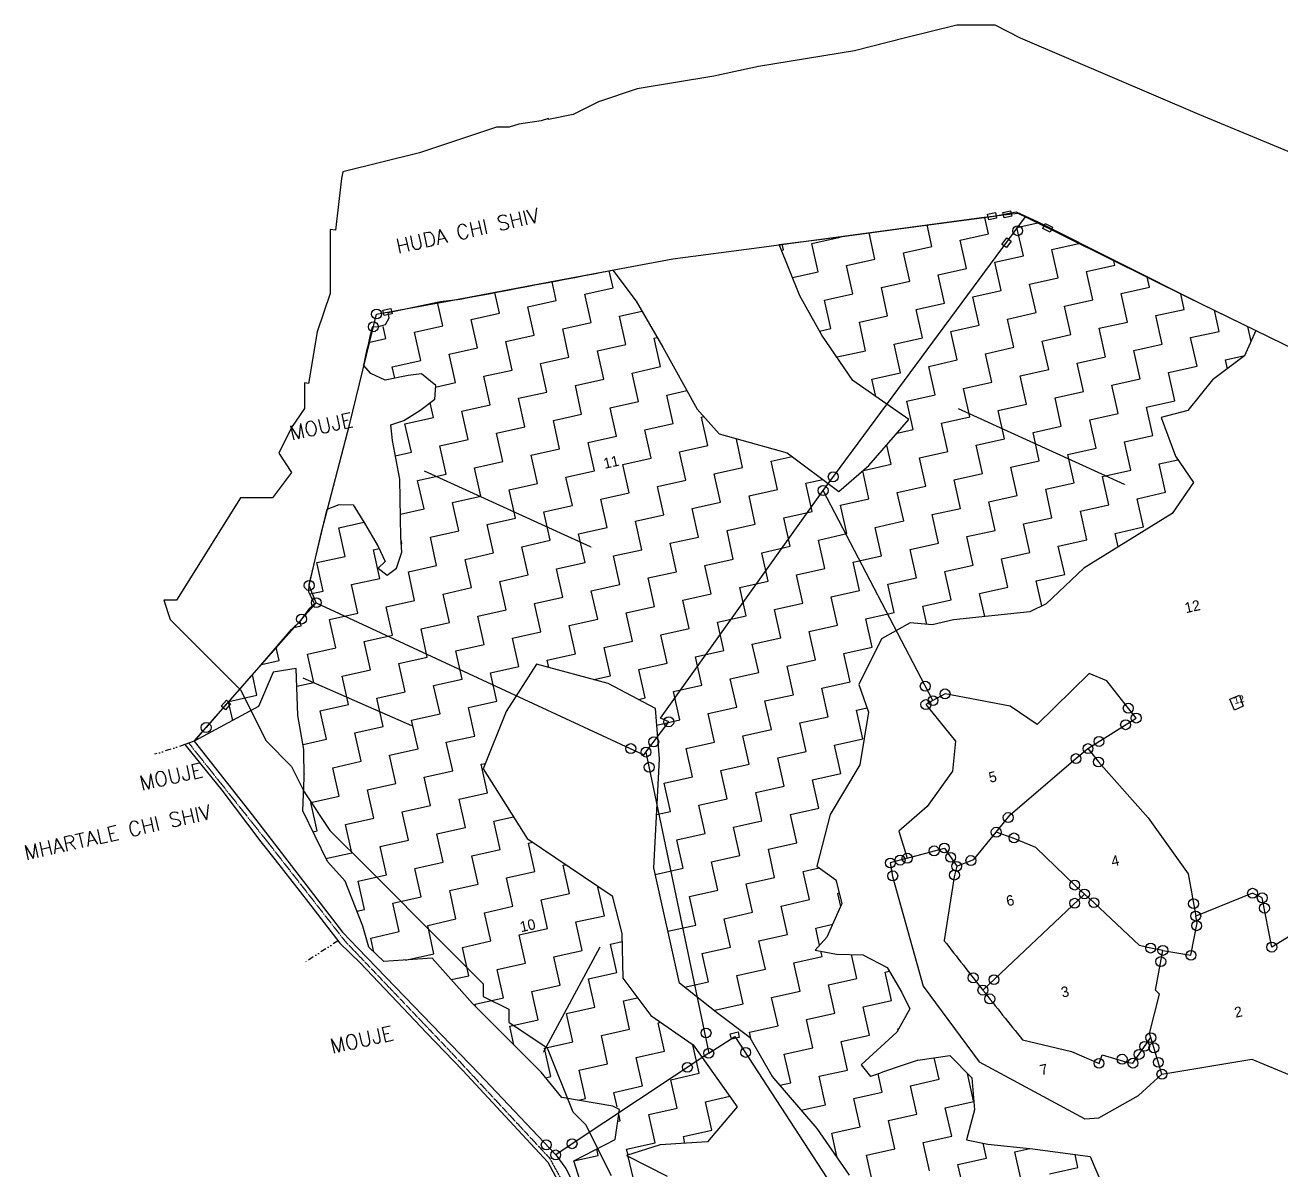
# Model space of a CAD drawing. Header units: metres. Extents: x 359024 to 361366, y 1738785 to 1741373.
# Drawn here: x 359024 to 360103, y 1740389 to 1741373 of the extents above; entities that cross this region are included whole.
import ezdxf

# ---------------------------------------------------------------- set-up
doc = ezdxf.new("R2010")
doc.units = ezdxf.units.M
doc.linetypes.add('DASHED', pattern=[0.75, 0.5, -0.25])
doc.linetypes.add('DIVIDE', pattern=[1.25, 0.5, -0.25, 0, -0.25, 0, -0.25])
for name, color, linetype in [('OFF', 1, 'Continuous'), ('OTHERS', 1, 'Continuous'), ('POLY_HATCH', 12, 'Continuous'), ('POLY_PARCEL', 6, 'Continuous'), ('POLY_ROAD', 30, 'Continuous'), ('SYM_ARROW', 1, 'Continuous'), ('TEXT_MAPOUT', 7, 'Continuous'), ('TEXT_PARCEL', 7, 'Continuous'), ('V_BOUND_LINE', 7, 'Continuous'), ('V_DIVIDE_LINE', 7, 'DIVIDE'), ('VILLAGE BOUNDRY', 15, 'Continuous')]:
    doc.layers.add(name, color=color, linetype=linetype)
doc.styles.get("Standard").update_dxf_attribs({"font": 'simplex.shx'})
doc.styles.add('TEXT_MAP', font='')
doc.styles.get('TEXT_MAP').set_extended_font_data('Kruti Dev 050')

msp = doc.modelspace()

# ---------------------------------------------------------------- linework, layer by layer
for points in [[(359863.2, 1741211.9), (359870, 1741213.4), (359871.1, 1741208.7), (359864.3, 1741207.2)], [(359850.2, 1741210.3), (359856.9, 1741211.8), (359858, 1741207.1), (359851.2, 1741205.6)], [(359899.7, 1741202.4), (359905.9, 1741199.3), (359903.8, 1741195), (359897.6, 1741198.1)], [(359870.5, 1741187.3), (359866.4, 1741181.7), (359862.5, 1741184.5), (359866.7, 1741190.1)], [(359331.1, 1741128), (359337.9, 1741129.5), (359338.9, 1741124.8), (359332.1, 1741123.3)], [(359192.2, 1740787.9), (359196.7, 1740793.1), (359200.3, 1740789.9), (359195.8, 1740784.7)], [(359629.2, 1740506.7), (359636, 1740508.2), (359637, 1740503.5), (359630.3, 1740502)]]:
    msp.add_lwpolyline(points, close=True)
for centre in [(359876, 1741196.2), (359325.6, 1741124.7), (359322.9, 1741113.7), (359717.7, 1740984.9), (359709, 1740973.1), (359267.8, 1740891.6), (359273.9, 1740876.8), (359261.2, 1740862.7), (359796.7, 1740805.1), (359813.7, 1740798.5), (359797.2, 1740789.3), (359803.3, 1740792.7), (359971, 1740786.2), (359977.8, 1740777.7), (359179.3, 1740769.6), (359576.5, 1740774.5), (359968.7, 1740772), (359563.6, 1740757.3), (359945.9, 1740757.6), (359543.9, 1740751.5), (359556.9, 1740748.5), (359936.4, 1740751.5), (359559.7, 1740735.5), (359926.1, 1740742.9), (359945.4, 1740740), (359867.9, 1740692.3), (359857.6, 1740679.7), (359872.9, 1740674.8), (359804.3, 1740663.7), (359813.1, 1740666.1), (359818.5, 1740658.1), (359766.7, 1740653.3), (359775.1, 1740655.7), (359781.2, 1740657.4), (359823.7, 1740650.4), (359835.9, 1740655.4), (359768.8, 1740642.2), (359821.8, 1740642.9), (359925, 1740634.3), (359933.4, 1740626.6), (360077.7, 1740627.3), (359925, 1740618.7), (359941.5, 1740619.2), (360027, 1740618.3), (360086, 1740623.3), (360087.9, 1740614.5), (360028.9, 1740607.7), (360029.7, 1740599.4), (359990.2, 1740580.2), (360000.7, 1740578.2), (360024.8, 1740574), (360094.2, 1740581), (359998.9, 1740568.6), (359837.8, 1740554.7), (359855.7, 1740553.1), (359846.2, 1740544.1), (359852.1, 1740536.6), (359608.5, 1740507.3), (359985.1, 1740495.8), (359990.4, 1740503.3), (359610.8, 1740489.9), (359642.5, 1740490.6), (359980.3, 1740488.9), (359993, 1740494.5), (359592.5, 1740477.8), (359945.9, 1740481.2), (359965.7, 1740484.8), (359975, 1740481.4), (359996.8, 1740482.1), (359999.9, 1740471.9), (359471.3, 1740411.2), (359493.5, 1740412.2), (359479.4, 1740402.6)]:
    msp.add_circle(centre, 4.25)
at = {"layer": 'OFF'}
msp.add_line((359169, 1740757.8), (359161.1, 1740754.9), dxfattribs=at)
at = {"layer": 'OTHERS', "linetype": 'DASHED', "ltscale": 0.5}
for p, q in [((359164.5, 1740756.1), (359232.6, 1740670.6)), ((359232.6, 1740670.6), (359298.6, 1740586.1)), ((359298.6, 1740586.1), (359388.1, 1740492.3)), ((359388.1, 1740492.3), (359474.2, 1740399.8)), ((359474.2, 1740399.8), (359536.6, 1740285.9))]:
    msp.add_line(p, q, dxfattribs=at)
at = {"layer": 'POLY_HATCH'}
for p, q in [((359868.8, 1741211.3), (359874.8, 1741212.4)), ((359874.8, 1741212.4), (359893.9, 1741203.5)), ((359784.7, 1741199.4), (359855.9, 1741208.7)), ((359855.9, 1741208.7), (359868.8, 1741211.3)), ((359893.9, 1741203.5), (360032.3, 1741134)), ((359712.9, 1741189.6), (359784.7, 1741199.4)), ((359671.4, 1741184.3), (359712.9, 1741189.6)), ((359688.9, 1741140.3), (359671.4, 1741184.3)), ((359528.5, 1741162.4), (359548.5, 1741135.7)), ((359380.4, 1741135.4), (359397.4, 1741137.5)), ((359708, 1741106.4), (359688.9, 1741140.3)), ((359335.5, 1741126), (359380.4, 1741135.4)), ((359336.3, 1741121.5), (359335.5, 1741126)), ((359548.5, 1741135.7), (359571.3, 1741096.2)), ((360032.3, 1741134), (360080.6, 1741110.5)), ((359327.2, 1741113.9), (359333.3, 1741115.7)), ((359333.3, 1741115.7), (359336.3, 1741121.5)), ((359321.9, 1741113.6), (359327.2, 1741113.9)), ((359734.4, 1741067.7), (359708, 1741106.4)), ((360080.6, 1741110.5), (360070.9, 1741088.8)), ((359571.3, 1741096.2), (359601, 1741043)), ((360070.9, 1741088.8), (360043.4, 1741068.1)), ((359320.7, 1741073.5), (359314.4, 1741080.8)), ((359333.1, 1741068), (359320.7, 1741073.5)), ((359352.7, 1741071.9), (359333.1, 1741068)), ((359364.3, 1741073.3), (359352.7, 1741071.9)), ((359376.4, 1741063.2), (359364.3, 1741073.3)), ((359375.6, 1741051.5), (359376.4, 1741063.2)), ((359782.7, 1741034), (359734.4, 1741067.7)), ((360043.4, 1741068.1), (360022, 1741041.9)), ((359362.8, 1741041.9), (359375.6, 1741051.5)), ((359349, 1741033.3), (359362.8, 1741041.9)), ((359601, 1741043), (359619.8, 1741021.8)), ((360022, 1741041.9), (359999.1, 1741035.8)), ((359337.9, 1741029.5), (359349, 1741033.3)), ((359339.2, 1741016), (359337.9, 1741029.5)), ((359748.2, 1740994.5), (359782.7, 1741034)), ((359999.1, 1741035.8), (360011.4, 1741002.6)), ((359619.8, 1741021.8), (359678.2, 1741005.6)), ((359345.7, 1740983), (359339.2, 1741016)), ((359678.2, 1741005.6), (359722.6, 1740972.2)), ((360011.4, 1741002.6), (360027.1, 1740979.9)), ((359722.6, 1740972.2), (359748.2, 1740994.5)), ((359346.5, 1740933.2), (359345.7, 1740983)), ((360027.1, 1740979.9), (360008.7, 1740953.4)), ((359270.3, 1740903), (359283.3, 1740957)), ((359283.3, 1740957), (359293.5, 1740961)), ((359293.5, 1740961), (359305.5, 1740960.7)), ((359305.5, 1740960.7), (359315.4, 1740945)), ((360008.7, 1740953.4), (359932.7, 1740906.4)), ((359315.4, 1740945), (359327.1, 1740925.1)), ((359347.3, 1740920.2), (359346.5, 1740933.2)), ((359327.1, 1740925.1), (359332.9, 1740912.3)), ((359332.9, 1740912.3), (359327, 1740906.3)), ((359342.7, 1740906.4), (359347.3, 1740920.2)), ((359267.8, 1740892.4), (359270.3, 1740903)), ((359327, 1740906.3), (359334.7, 1740900.4)), ((359334.7, 1740900.4), (359342.7, 1740906.4)), ((359932.7, 1740906.4), (359900.6, 1740875.9)), ((359267.4, 1740885.9), (359267.8, 1740892.4)), ((359270.5, 1740879.4), (359267.4, 1740885.9)), ((359272.2, 1740875.7), (359269.9, 1740880.9)), ((359269.9, 1740880.9), (359270.5, 1740879.4)), ((359261, 1740861.8), (359268.4, 1740872)), ((359268.4, 1740872), (359272.2, 1740875.7)), ((359886.6, 1740868.9), (359821, 1740862)), ((359900.6, 1740875.9), (359886.6, 1740868.9)), ((359252.6, 1740853.7), (359261, 1740861.8)), ((359783.6, 1740859.5), (359759.1, 1740845.7)), ((359802.5, 1740857.8), (359783.6, 1740859.5)), ((359821, 1740862), (359802.5, 1740857.8)), ((359224.5, 1740821.2), (359252.6, 1740853.7)), ((359759.1, 1740845.7), (359739.7, 1740806.4)), ((359462.8, 1740823.9), (359437, 1740783.4)), ((359524.4, 1740807.5), (359462.8, 1740823.9)), ((359236.9, 1740817.2), (359224.4, 1740787.7)), ((359256.6, 1740820.3), (359236.9, 1740817.2)), ((359258, 1740779.9), (359256.6, 1740820.3)), ((359565.2, 1740785.8), (359524.4, 1740807.5)), ((359739.7, 1740806.4), (359747.9, 1740782.9)), ((359224.4, 1740787.7), (359169, 1740757.8)), ((359437, 1740783.4), (359417.2, 1740734)), ((359568.4, 1740742.8), (359565.2, 1740785.8)), ((359747.9, 1740782.9), (359740.5, 1740737.6)), ((359263.2, 1740750.6), (359258, 1740779.9)), ((359263.5, 1740726.4), (359263.2, 1740750.6)), ((359563.6, 1740649.2), (359568.4, 1740742.8)), ((359740.5, 1740737.6), (359715, 1740695)), ((359417.2, 1740734), (359455, 1740674.3)), ((359262.2, 1740698.1), (359263.5, 1740726.4)), ((359283.4, 1740654.5), (359262.2, 1740698.1)), ((359715, 1740695), (359703.5, 1740650.6)), ((359455, 1740674.3), (359527.8, 1740625)), ((359298.7, 1740637.6), (359283.4, 1740654.5)), ((359585.7, 1740550), (359563.6, 1740649.2)), ((359703.5, 1740650.6), (359719.8, 1740638.7)), ((359313.7, 1740598.9), (359298.7, 1740637.6)), ((359719.8, 1740638.7), (359725.2, 1740618.6)), ((359527.8, 1740625), (359536.3, 1740592.7)), ((359725.2, 1740618.6), (359712.3, 1740589.5)), ((359319, 1740581), (359313.7, 1740598.9)), ((359536.3, 1740592.7), (359537.1, 1740554.3)), ((359712.3, 1740589.5), (359702.1, 1740578.5)), ((359331.9, 1740568.6), (359319, 1740581)), ((359702.1, 1740578.5), (359720.5, 1740575.1)), ((359373.3, 1740571.5), (359331.9, 1740568.6)), ((359408, 1740532.7), (359373.3, 1740571.5)), ((359720.5, 1740575.1), (359743, 1740574.3)), ((359743, 1740574.3), (359763.9, 1740563.4)), ((359537.1, 1740554.3), (359561, 1740522.4)), ((359763.9, 1740563.4), (359776.5, 1740542)), ((359618.6, 1740523.9), (359585.7, 1740550)), ((359466.8, 1740473.7), (359408, 1740532.7)), ((359776.5, 1740542), (359783.5, 1740528)), ((359561, 1740522.4), (359597.5, 1740497.1)), ((359646.4, 1740503.1), (359618.6, 1740523.9)), ((359783.5, 1740528), (359772.4, 1740508)), ((359665.4, 1740470.1), (359646.4, 1740503.1)), ((359772.4, 1740508), (359741.7, 1740479.8)), ((359597.5, 1740497.1), (359635.2, 1740443.8)), ((359741.7, 1740479.8), (359749.8, 1740469.9)), ((359790.4, 1740483.9), (359817.7, 1740488)), ((359817.7, 1740488), (359836.6, 1740468.9)), ((359484.6, 1740451.9), (359466.8, 1740473.7)), ((359703.8, 1740425.3), (359665.4, 1740470.1)), ((359836.6, 1740468.9), (359838.9, 1740441.3)), ((359528.4, 1740444.5), (359484.6, 1740451.9)), ((359534.2, 1740441.5), (359528.4, 1740444.5)), ((359530.5, 1740415.8), (359534.2, 1740441.5)), ((359635.2, 1740443.8), (359609.7, 1740413.7)), ((359838.9, 1740441.3), (359832, 1740415.4)), ((359731.6, 1740385.1), (359703.8, 1740425.3)), ((359495, 1740397.5), (359530.5, 1740415.8)), ((359609.7, 1740413.7), (359569.1, 1740411.1)), ((359832, 1740415.4), (359850.3, 1740411.8)), ((359569.1, 1740411.1), (359540.3, 1740402.1)), ((359850.3, 1740411.8), (359889.1, 1740407.8)), ((359889.1, 1740407.8), (359938.2, 1740401.3)), ((359503.7, 1740370.2), (359495, 1740397.5)), ((359540.3, 1740402.1), (359575.2, 1740384.2)), ((359938.2, 1740401.3), (359962.7, 1740343.9))]:
    msp.add_line(p, q, dxfattribs=at)
at = {"layer": 'POLY_HATCH', "linetype": 'Continuous'}
for p, q in [((359851.1, 1741193.6), (359847.9, 1741207.7)), ((359875.4, 1741199), (359894.4, 1741203.3)), ((359699.3, 1741185.3), (359723.7, 1741190.7)), ((359723.7, 1741190.7), (359723.6, 1741191.1)), ((359753.5, 1741171.8), (359748.5, 1741194.5)), ((359802.3, 1741182.7), (359798.2, 1741201.2)), ((359826.7, 1741188.1), (359851.1, 1741193.6)), ((359880.9, 1741174.6), (359875.4, 1741199)), ((359673.3, 1741179.5), (359675, 1741179.8)), ((359675, 1741179.8), (359673.9, 1741184.6)), ((359704.8, 1741160.9), (359699.3, 1741185.3)), ((359777.9, 1741177.2), (359802.3, 1741182.7)), ((359832.1, 1741163.8), (359826.7, 1741188.1)), ((359905.3, 1741180.1), (359929.6, 1741185.5)), ((359910.7, 1741155.7), (359905.3, 1741180.1)), ((359929.6, 1741185.5), (359929.6, 1741185.6)), ((359729.2, 1741166.4), (359753.5, 1741171.8)), ((359783.4, 1741152.9), (359777.9, 1741177.2)), ((359856.5, 1741169.2), (359880.9, 1741174.6)), ((359861.9, 1741144.8), (359856.5, 1741169.2)), ((359959.4, 1741166.6), (359958.4, 1741171.1)), ((359528.7, 1741147.2), (359525.4, 1741161.8)), ((359682.7, 1741156), (359704.8, 1741160.9)), ((359734.6, 1741142), (359729.2, 1741166.4)), ((359807.7, 1741158.3), (359832.1, 1741163.8)), ((359813.2, 1741133.9), (359807.7, 1741158.3)), ((359935.1, 1741161.2), (359959.4, 1741166.6)), ((359940.5, 1741136.8), (359935.1, 1741161.2)), ((359479.9, 1741136.3), (359476.3, 1741152.4)), ((359759, 1741147.4), (359783.4, 1741152.9)), ((359764.4, 1741123), (359759, 1741147.4)), ((359886.3, 1741150.3), (359910.7, 1741155.7)), ((359891.8, 1741125.9), (359886.3, 1741150.3)), ((359964.9, 1741142.2), (359989.3, 1741147.7)), ((359989.3, 1741147.7), (359987.3, 1741156.6)), ((359431.2, 1741125.4), (359427.2, 1741143.1)), ((359504.3, 1741141.7), (359528.7, 1741147.2)), ((359509.8, 1741117.4), (359504.3, 1741141.7)), ((359710.2, 1741136.5), (359734.6, 1741142)), ((359715.7, 1741112.2), (359710.2, 1741136.5)), ((359837.6, 1741139.4), (359861.9, 1741144.8)), ((359843, 1741115), (359837.6, 1741139.4)), ((359916.1, 1741131.3), (359940.5, 1741136.8)), ((359970.3, 1741117.8), (359964.9, 1741142.2)), ((360019.1, 1741128.7), (360016.1, 1741142.1)), ((359382.4, 1741114.5), (359377.9, 1741134.8)), ((359455.6, 1741130.8), (359479.9, 1741136.3)), ((359461, 1741106.5), (359455.6, 1741130.8)), ((359534.1, 1741122.8), (359553.4, 1741127.1)), ((359788.8, 1741128.5), (359813.2, 1741133.9)), ((359794.3, 1741104.1), (359788.8, 1741128.5)), ((359867.4, 1741120.4), (359891.8, 1741125.9)), ((359921.6, 1741107), (359916.1, 1741131.3)), ((359994.7, 1741123.3), (360019.1, 1741128.7)), ((360048.9, 1741109.8), (360044.9, 1741127.9)), ((359406.8, 1741119.9), (359431.2, 1741125.4)), ((359412.3, 1741095.6), (359406.8, 1741119.9)), ((359485.4, 1741111.9), (359509.8, 1741117.4)), ((359539.6, 1741098.4), (359534.1, 1741122.8)), ((359740.1, 1741117.6), (359764.4, 1741123)), ((359745.5, 1741093.2), (359740.1, 1741117.6)), ((359818.6, 1741109.6), (359843, 1741115)), ((359872.8, 1741096.1), (359867.4, 1741120.4)), ((359946, 1741112.4), (359970.3, 1741117.8)), ((360000.2, 1741098.9), (359994.7, 1741123.3)), ((359333.7, 1741103.6), (359331.3, 1741114.1)), ((359358.1, 1741109.1), (359382.4, 1741114.5)), ((359363.5, 1741084.7), (359358.1, 1741109.1)), ((359436.6, 1741101), (359461, 1741106.5)), ((359490.8, 1741087.5), (359485.4, 1741111.9)), ((359564, 1741103.9), (359566.6, 1741104.4)), ((359705.9, 1741110), (359715.7, 1741112.2)), ((359769.9, 1741098.7), (359794.3, 1741104.1)), ((359824.1, 1741085.2), (359818.6, 1741109.6)), ((359897.2, 1741101.5), (359921.6, 1741107)), ((359951.4, 1741088), (359946, 1741112.4)), ((360024.5, 1741104.4), (360048.9, 1741109.8)), ((360030, 1741080), (360024.5, 1741104.4)), ((360076.4, 1741101.2), (360073.6, 1741113.9)), ((359318.7, 1741100.3), (359333.7, 1741103.6)), ((359387.9, 1741090.1), (359412.3, 1741095.6)), ((359442.1, 1741076.6), (359436.6, 1741101)), ((359515.2, 1741093), (359539.6, 1741098.4)), ((359569.4, 1741079.5), (359564, 1741103.9)), ((359775.3, 1741074.3), (359769.9, 1741098.7)), ((359848.5, 1741090.6), (359872.8, 1741096.1)), ((359902.7, 1741077.1), (359897.2, 1741101.5)), ((359975.8, 1741093.5), (360000.2, 1741098.9)), ((359981.2, 1741069.1), (359975.8, 1741093.5)), ((359339.1, 1741079.2), (359363.5, 1741084.7)), ((359393.3, 1741065.8), (359387.9, 1741090.1)), ((359466.5, 1741082.1), (359490.8, 1741087.5)), ((359520.7, 1741068.6), (359515.2, 1741093)), ((359721.1, 1741087.8), (359745.5, 1741093.2)), ((359721.3, 1741086.9), (359721.1, 1741087.8)), ((359799.7, 1741079.7), (359824.1, 1741085.2)), ((359853.9, 1741066.2), (359848.5, 1741090.6)), ((359927, 1741082.6), (359951.4, 1741088)), ((359932.5, 1741058.2), (359927, 1741082.6)), ((360054.4, 1741085.4), (360071.1, 1741089.2)), ((360056.1, 1741077.6), (360054.4, 1741085.4)), ((359341.3, 1741069.6), (359339.1, 1741079.2)), ((359417.7, 1741071.2), (359442.1, 1741076.6)), ((359471.9, 1741057.7), (359466.5, 1741082.1)), ((359545, 1741074), (359569.4, 1741079.5)), ((359550.5, 1741049.7), (359545, 1741074)), ((359750.9, 1741068.8), (359775.3, 1741074.3)), ((359805.1, 1741055.4), (359799.7, 1741079.7)), ((359878.3, 1741071.7), (359902.7, 1741077.1)), ((360005.6, 1741074.5), (360030, 1741080)), ((360011.1, 1741050.2), (360005.6, 1741074.5)), ((359376.3, 1741061.9), (359393.3, 1741065.8)), ((359423.2, 1741046.8), (359417.7, 1741071.2)), ((359496.3, 1741063.2), (359520.7, 1741068.6)), ((359501.7, 1741038.8), (359496.3, 1741063.2)), ((359754.3, 1741053.9), (359750.9, 1741068.8)), ((359829.5, 1741060.8), (359853.9, 1741066.2)), ((359883.7, 1741047.3), (359878.3, 1741071.7)), ((359956.9, 1741063.6), (359981.2, 1741069.1)), ((359962.3, 1741039.3), (359956.9, 1741063.6)), ((359447.5, 1741052.3), (359471.9, 1741057.7)), ((359453, 1741027.9), (359447.5, 1741052.3)), ((359574.9, 1741055.1), (359592.1, 1741059)), ((359580.3, 1741030.7), (359574.9, 1741055.1)), ((359780.8, 1741049.9), (359805.1, 1741055.4)), ((359835, 1741036.4), (359829.5, 1741060.8)), ((359908.1, 1741052.8), (359932.5, 1741058.2)), ((359913.5, 1741028.4), (359908.1, 1741052.8)), ((359986.7, 1741044.7), (360011.1, 1741050.2)), ((359374.4, 1741035.9), (359371.6, 1741048.5)), ((359398.8, 1741041.4), (359423.2, 1741046.8)), ((359404.2, 1741017), (359398.8, 1741041.4)), ((359526.1, 1741044.2), (359550.5, 1741049.7)), ((359531.6, 1741019.8), (359526.1, 1741044.2)), ((359786.2, 1741025.5), (359780.8, 1741049.9)), ((359859.3, 1741041.9), (359883.7, 1741047.3)), ((359864.8, 1741017.5), (359859.3, 1741041.9)), ((359992.1, 1741020.3), (359986.7, 1741044.7)), ((359350, 1741030.5), (359374.4, 1741035.9)), ((359355.5, 1741006.1), (359350, 1741030.5)), ((359477.4, 1741033.3), (359501.7, 1741038.8)), ((359482.8, 1741009), (359477.4, 1741033.3)), ((359555.9, 1741025.3), (359580.3, 1741030.7)), ((359604.7, 1741036.2), (359606.7, 1741036.6)), ((359610.1, 1741011.8), (359604.7, 1741036.2)), ((359810.6, 1741031), (359835, 1741036.4)), ((359816, 1741006.6), (359810.6, 1741031)), ((359937.9, 1741033.8), (359962.3, 1741039.3)), ((359943.4, 1741009.4), (359937.9, 1741033.8)), ((359428.6, 1741022.4), (359453, 1741027.9)), ((359434, 1740998.1), (359428.6, 1741022.4)), ((359507.2, 1741014.4), (359531.6, 1741019.8)), ((359561.4, 1741000.9), (359555.9, 1741025.3)), ((359772.7, 1741022.5), (359786.2, 1741025.5)), ((359889.2, 1741022.9), (359913.5, 1741028.4)), ((359894.6, 1740998.6), (359889.2, 1741022.9)), ((359967.7, 1741014.9), (359992.1, 1741020.3)), ((359379.8, 1741011.6), (359404.2, 1741017)), ((359385.3, 1740987.2), (359379.8, 1741011.6)), ((359458.4, 1741003.5), (359482.8, 1741009)), ((359512.6, 1740990), (359507.2, 1741014.4)), ((359585.7, 1741006.4), (359610.1, 1741011.8)), ((359634.5, 1741017.2), (359635.4, 1741017.4)), ((359639.9, 1740992.9), (359634.5, 1741017.2)), ((359767.3, 1740995.7), (359763.6, 1741012.1)), ((359840.4, 1741012), (359864.8, 1741017.5)), ((359845.9, 1740987.7), (359840.4, 1741012)), ((359919, 1741004), (359943.4, 1741009.4)), ((359973.2, 1740990.5), (359967.7, 1741014.9)), ((359341.7, 1741003), (359355.5, 1741006.1)), ((359409.7, 1740992.6), (359434, 1740998.1)), ((359463.9, 1740979.1), (359458.4, 1741003.5)), ((359537, 1740995.5), (359561.4, 1741000.9)), ((359591.2, 1740982), (359585.7, 1741006.4)), ((359664.3, 1740998.3), (359682.5, 1741002.4)), ((359669.8, 1740973.9), (359664.3, 1740998.3)), ((359791.7, 1741001.2), (359816, 1741006.6)), ((359797.1, 1740976.8), (359791.7, 1741001.2)), ((359870.2, 1740993.1), (359894.6, 1740998.6)), ((359924.4, 1740979.6), (359919, 1741004)), ((359997.6, 1740996), (360013.5, 1740999.5)), ((359360.9, 1740981.7), (359385.3, 1740987.2)), ((359415.1, 1740968.2), (359409.7, 1740992.6)), ((359488.2, 1740984.6), (359512.6, 1740990)), ((359542.4, 1740971.1), (359537, 1740995.5)), ((359615.6, 1740987.4), (359639.9, 1740992.9)), ((359621, 1740963), (359615.6, 1740987.4)), ((359748.3, 1740965.9), (359743, 1740989.9)), ((359743.6, 1740990.4), (359767.3, 1740995.7)), ((359821.5, 1740982.2), (359845.9, 1740987.7)), ((359875.7, 1740968.7), (359870.2, 1740993.1)), ((359948.8, 1740985.1), (359973.2, 1740990.5)), ((360003, 1740971.6), (359997.6, 1740996)), ((359366.4, 1740957.4), (359360.9, 1740981.7)), ((359439.5, 1740973.7), (359463.9, 1740979.1)), ((359493.7, 1740960.2), (359488.2, 1740984.6)), ((359566.8, 1740976.5), (359591.2, 1740982)), ((359572.3, 1740952.2), (359566.8, 1740976.5)), ((359694.1, 1740979.4), (359708.7, 1740982.6)), ((359699.6, 1740955), (359694.1, 1740979.4)), ((359772.7, 1740971.3), (359797.1, 1740976.8)), ((359826.9, 1740957.8), (359821.5, 1740982.2)), ((359900.1, 1740974.2), (359924.4, 1740979.6)), ((359954.3, 1740960.7), (359948.8, 1740985.1)), ((359390.7, 1740962.8), (359415.1, 1740968.2)), ((359444.9, 1740949.3), (359439.5, 1740973.7)), ((359518.1, 1740965.6), (359542.4, 1740971.1)), ((359523.5, 1740941.3), (359518.1, 1740965.6)), ((359645.4, 1740968.5), (359669.8, 1740973.9)), ((359650.8, 1740944.1), (359645.4, 1740968.5)), ((359724, 1740960.4), (359748.3, 1740965.9)), ((359778.2, 1740947), (359772.7, 1740971.3)), ((359851.3, 1740963.3), (359875.7, 1740968.7)), ((359905.5, 1740949.8), (359900.1, 1740974.2)), ((359978.6, 1740966.1), (360003, 1740971.6)), ((359984.1, 1740941.8), (359978.6, 1740966.1)), ((359346.2, 1740952.8), (359366.4, 1740957.4)), ((359396.2, 1740938.4), (359390.7, 1740962.8)), ((359469.3, 1740954.8), (359493.7, 1740960.2)), ((359474.8, 1740930.4), (359469.3, 1740954.8)), ((359596.6, 1740957.6), (359621, 1740963)), ((359602.1, 1740933.2), (359596.6, 1740957.6)), ((359675.2, 1740949.6), (359699.6, 1740955)), ((359729.4, 1740936.1), (359724, 1740960.4)), ((359802.5, 1740952.4), (359826.9, 1740957.8)), ((359856.7, 1740938.9), (359851.3, 1740963.3)), ((359929.9, 1740955.3), (359954.3, 1740960.7)), ((359935.3, 1740930.9), (359929.9, 1740955.3)), ((359293.2, 1740941), (359314.8, 1740945.8)), ((359420.6, 1740943.9), (359444.9, 1740949.3)), ((359426, 1740919.5), (359420.6, 1740943.9)), ((359547.9, 1740946.7), (359572.3, 1740952.2)), ((359553.3, 1740922.3), (359547.9, 1740946.7)), ((359626.5, 1740938.7), (359650.8, 1740944.1)), ((359680.7, 1740925.2), (359675.2, 1740949.6)), ((359753.8, 1740941.5), (359778.2, 1740947)), ((359808, 1740928), (359802.5, 1740952.4)), ((359881.1, 1740944.4), (359905.5, 1740949.8)), ((359886.6, 1740920), (359881.1, 1740944.4)), ((359298.7, 1740916.6), (359293.2, 1740941)), ((359371.8, 1740933), (359396.2, 1740938.4)), ((359377.2, 1740908.6), (359371.8, 1740933)), ((359499.1, 1740935.8), (359523.5, 1740941.3)), ((359504.6, 1740911.4), (359499.1, 1740935.8)), ((359577.7, 1740927.8), (359602.1, 1740933.2)), ((359631.9, 1740914.3), (359626.5, 1740938.7)), ((359705, 1740930.6), (359729.4, 1740936.1)), ((359759.2, 1740917.1), (359753.8, 1740941.5)), ((359832.4, 1740933.5), (359856.7, 1740938.9)), ((359837.8, 1740909.1), (359832.4, 1740933.5)), ((359959.7, 1740936.3), (359984.1, 1740941.8)), ((359962.3, 1740924.7), (359959.7, 1740936.3)), ((359323, 1740922.1), (359327.9, 1740923.2)), ((359328.5, 1740897.7), (359323, 1740922.1)), ((359347.4, 1740927.5), (359346.7, 1740930.9)), ((359346.9, 1740927.4), (359347.4, 1740927.5)), ((359450.4, 1740924.9), (359474.8, 1740930.4)), ((359455.8, 1740900.6), (359450.4, 1740924.9)), ((359529, 1740916.9), (359553.3, 1740922.3)), ((359583.2, 1740903.4), (359577.7, 1740927.8)), ((359656.3, 1740919.7), (359680.7, 1740925.2)), ((359710.5, 1740906.2), (359705, 1740930.6)), ((359783.6, 1740922.6), (359808, 1740928)), ((359789.1, 1740898.2), (359783.6, 1740922.6)), ((359910.9, 1740925.4), (359935.3, 1740930.9)), ((359916.4, 1740901.1), (359910.9, 1740925.4)), ((359274.3, 1740911.2), (359298.7, 1740916.6)), ((359279.7, 1740886.8), (359274.3, 1740911.2)), ((359401.6, 1740914), (359426, 1740919.5)), ((359407.1, 1740889.7), (359401.6, 1740914)), ((359480.2, 1740906), (359504.6, 1740911.4)), ((359534.4, 1740892.5), (359529, 1740916.9)), ((359607.5, 1740908.8), (359631.9, 1740914.3)), ((359661.7, 1740895.4), (359656.3, 1740919.7)), ((359734.9, 1740911.7), (359759.2, 1740917.1)), ((359740.3, 1740887.3), (359734.9, 1740911.7)), ((359862.2, 1740914.5), (359886.6, 1740920)), ((359867.6, 1740890.2), (359862.2, 1740914.5)), ((359352.9, 1740903.2), (359377.2, 1740908.6)), ((359358.3, 1740878.8), (359352.9, 1740903.2)), ((359431.4, 1740895.1), (359455.8, 1740900.6)), ((359485.6, 1740881.6), (359480.2, 1740906)), ((359558.8, 1740898), (359583.2, 1740903.4)), ((359613, 1740884.5), (359607.5, 1740908.8)), ((359686.1, 1740900.8), (359710.5, 1740906.2)), ((359691.5, 1740876.4), (359686.1, 1740900.8)), ((359813.4, 1740903.6), (359837.8, 1740909.1)), ((359818.9, 1740879.3), (359813.4, 1740903.6)), ((359892, 1740895.6), (359916.4, 1740901.1)), ((359304.1, 1740892.3), (359328.5, 1740897.7)), ((359309.6, 1740867.9), (359304.1, 1740892.3)), ((359382.7, 1740884.2), (359407.1, 1740889.7)), ((359436.9, 1740870.7), (359431.4, 1740895.1)), ((359510, 1740887.1), (359534.4, 1740892.5)), ((359564.2, 1740873.6), (359558.8, 1740898)), ((359637.4, 1740889.9), (359661.7, 1740895.4)), ((359642.8, 1740865.5), (359637.4, 1740889.9)), ((359764.7, 1740892.8), (359789.1, 1740898.2)), ((359770.1, 1740868.4), (359764.7, 1740892.8)), ((359843.3, 1740884.7), (359867.6, 1740890.2)), ((359896.8, 1740874), (359892, 1740895.6)), ((359268.4, 1740884.3), (359279.7, 1740886.8)), ((359333.9, 1740873.3), (359358.3, 1740878.8)), ((359388.1, 1740859.8), (359382.7, 1740884.2)), ((359461.3, 1740876.2), (359485.6, 1740881.6)), ((359515.5, 1740862.7), (359510, 1740887.1)), ((359588.6, 1740879), (359613, 1740884.5)), ((359594, 1740854.6), (359588.6, 1740879)), ((359715.9, 1740881.9), (359740.3, 1740887.3)), ((359721.4, 1740857.5), (359715.9, 1740881.9)), ((359794.5, 1740873.8), (359818.9, 1740879.3)), ((359847.7, 1740864.8), (359843.3, 1740884.7)), ((359285.2, 1740862.4), (359309.6, 1740867.9)), ((359339.4, 1740849), (359333.9, 1740873.3)), ((359412.5, 1740865.3), (359436.9, 1740870.7)), ((359466.7, 1740851.8), (359461.3, 1740876.2)), ((359539.8, 1740868.1), (359564.2, 1740873.6)), ((359545.3, 1740843.8), (359539.8, 1740868.1)), ((359667.2, 1740871), (359691.5, 1740876.4)), ((359672.6, 1740846.6), (359667.2, 1740871)), ((359745.7, 1740862.9), (359770.1, 1740868.4)), ((359798, 1740858.2), (359794.5, 1740873.8)), ((359254.6, 1740855.6), (359260.8, 1740857)), ((359260.8, 1740857), (359260, 1740860.8)), ((359290.6, 1740838.1), (359285.2, 1740862.4)), ((359363.8, 1740854.4), (359388.1, 1740859.8)), ((359418, 1740840.9), (359412.5, 1740865.3)), ((359491.1, 1740857.2), (359515.5, 1740862.7)), ((359496.5, 1740832.9), (359491.1, 1740857.2)), ((359618.4, 1740860.1), (359642.8, 1740865.5)), ((359623.9, 1740835.7), (359618.4, 1740860.1)), ((359697, 1740852), (359721.4, 1740857.5)), ((359751.2, 1740838.6), (359745.7, 1740862.9)), ((359315, 1740843.5), (359339.4, 1740849)), ((359369.2, 1740830), (359363.8, 1740854.4)), ((359442.3, 1740846.4), (359466.7, 1740851.8)), ((359447.8, 1740822), (359442.3, 1740846.4)), ((359569.7, 1740849.2), (359594, 1740854.6)), ((359575.1, 1740824.8), (359569.7, 1740849.2)), ((359648.2, 1740841.2), (359672.6, 1740846.6)), ((359702.4, 1740827.7), (359697, 1740852)), ((359241.9, 1740827.2), (359239.4, 1740838.4)), ((359266.2, 1740832.6), (359290.6, 1740838.1)), ((359320.4, 1740819.1), (359315, 1740843.5)), ((359393.6, 1740835.5), (359418, 1740840.9)), ((359399, 1740811.1), (359393.6, 1740835.5)), ((359520.9, 1740838.3), (359545.3, 1740843.8)), ((359526.4, 1740813.9), (359520.9, 1740838.3)), ((359599.5, 1740830.3), (359623.9, 1740835.7)), ((359653.7, 1740816.8), (359648.2, 1740841.2)), ((359726.8, 1740833.1), (359751.2, 1740838.6)), ((359226.7, 1740823.8), (359241.9, 1740827.2)), ((359271.7, 1740808.2), (359266.2, 1740832.6)), ((359344.8, 1740824.6), (359369.2, 1740830)), ((359350.3, 1740800.2), (359344.8, 1740824.6)), ((359472.2, 1740827.4), (359496.5, 1740832.9)), ((359473.6, 1740821), (359472.2, 1740827.4)), ((359550.7, 1740819.4), (359575.1, 1740824.8)), ((359604.9, 1740805.9), (359599.5, 1740830.3)), ((359678.1, 1740822.2), (359702.4, 1740827.7)), ((359732.3, 1740808.7), (359726.8, 1740833.1)), ((359222.9, 1740797.4), (359219, 1740815)), ((359296.1, 1740813.7), (359320.4, 1740819.1)), ((359301.5, 1740789.3), (359296.1, 1740813.7)), ((359423.4, 1740816.5), (359447.8, 1740822)), ((359428.8, 1740792.2), (359423.4, 1740816.5)), ((359512.2, 1740810.8), (359526.4, 1740813.9)), ((359556.2, 1740795), (359550.7, 1740819.4)), ((359629.3, 1740811.3), (359653.7, 1740816.8)), ((359683.5, 1740797.8), (359678.1, 1740822.2)), ((359257.1, 1740805), (359271.7, 1740808.2)), ((359374.6, 1740805.6), (359399, 1740811.1)), ((359380.1, 1740781.3), (359374.6, 1740805.6)), ((359580.6, 1740800.4), (359604.9, 1740805.9)), ((359634.8, 1740787), (359629.3, 1740811.3)), ((359707.9, 1740803.3), (359732.3, 1740808.7)), ((359713.3, 1740778.9), (359707.9, 1740803.3)), ((359202.2, 1740775.7), (359198.6, 1740791.8)), ((359198.7, 1740792), (359222.9, 1740797.4)), ((359325.9, 1740794.8), (359350.3, 1740800.2)), ((359331.3, 1740770.4), (359325.9, 1740794.8)), ((359404.5, 1740786.7), (359428.8, 1740792.2)), ((359550.4, 1740793.7), (359556.2, 1740795)), ((359586, 1740776.1), (359580.6, 1740800.4)), ((359659.1, 1740792.4), (359683.5, 1740797.8)), ((359664.6, 1740768), (359659.1, 1740792.4)), ((359277.1, 1740783.9), (359301.5, 1740789.3)), ((359282.6, 1740759.5), (359277.1, 1740783.9)), ((359355.7, 1740775.8), (359380.1, 1740781.3)), ((359409.9, 1740762.3), (359404.5, 1740786.7)), ((359610.4, 1740781.5), (359634.8, 1740787)), ((359615.8, 1740757.1), (359610.4, 1740781.5)), ((359737.7, 1740784.4), (359746.7, 1740786.4)), ((359743.2, 1740760), (359737.7, 1740784.4)), ((359307, 1740764.9), (359331.3, 1740770.4)), ((359361.2, 1740751.4), (359355.7, 1740775.8)), ((359566.3, 1740771.7), (359586, 1740776.1)), ((359689, 1740773.5), (359713.3, 1740778.9)), ((359694.4, 1740749.1), (359689, 1740773.5)), ((359262.5, 1740755), (359282.6, 1740759.5)), ((359312.4, 1740740.6), (359307, 1740764.9)), ((359385.5, 1740756.9), (359409.9, 1740762.3)), ((359640.2, 1740762.6), (359664.6, 1740768)), ((359645.6, 1740738.2), (359640.2, 1740762.6)), ((359718.8, 1740754.5), (359743.2, 1740760)), ((359336.8, 1740746), (359361.2, 1740751.4)), ((359391, 1740732.5), (359385.5, 1740756.9)), ((359591.4, 1740751.7), (359615.8, 1740757.1)), ((359596.9, 1740727.3), (359591.4, 1740751.7)), ((359670, 1740743.7), (359694.4, 1740749.1)), ((359724.2, 1740730.2), (359718.8, 1740754.5)), ((359288, 1740735.1), (359312.4, 1740740.6)), ((359342.2, 1740721.6), (359336.8, 1740746)), ((359415.4, 1740738), (359419.1, 1740738.8)), ((359420.8, 1740713.6), (359415.4, 1740738)), ((359621.3, 1740732.8), (359645.6, 1740738.2)), ((359675.5, 1740719.3), (359670, 1740743.7)), ((359263.7, 1740729.7), (359263.5, 1740730.4)), ((359263.5, 1740729.6), (359263.7, 1740729.7)), ((359293.5, 1740710.7), (359288, 1740735.1)), ((359366.6, 1740727.1), (359391, 1740732.5)), ((359372, 1740702.7), (359366.6, 1740727.1)), ((359572.5, 1740721.9), (359596.9, 1740727.3)), ((359626.7, 1740708.4), (359621.3, 1740732.8)), ((359699.8, 1740724.7), (359724.2, 1740730.2)), ((359317.8, 1740716.2), (359342.2, 1740721.6)), ((359323.3, 1740691.8), (359317.8, 1740716.2)), ((359578, 1740697.5), (359572.5, 1740721.9)), ((359651.1, 1740713.8), (359675.5, 1740719.3)), ((359705.3, 1740700.3), (359699.8, 1740724.7)), ((359269.1, 1740705.3), (359293.5, 1740710.7)), ((359274.5, 1740680.9), (359269.1, 1740705.3)), ((359396.4, 1740708.1), (359420.8, 1740713.6)), ((359401.9, 1740683.8), (359396.4, 1740708.1)), ((359602.3, 1740702.9), (359626.7, 1740708.4)), ((359656.5, 1740689.5), (359651.1, 1740713.8)), ((359347.7, 1740697.2), (359372, 1740702.7)), ((359353.1, 1740672.9), (359347.7, 1740697.2)), ((359565.9, 1740694.8), (359578, 1740697.5)), ((359607.8, 1740678.6), (359602.3, 1740702.9)), ((359680.9, 1740694.9), (359705.3, 1740700.3)), ((359686.4, 1740670.5), (359680.9, 1740694.9)), ((359298.9, 1740686.4), (359323.3, 1740691.8)), ((359304.4, 1740662), (359298.9, 1740686.4)), ((359377.5, 1740678.3), (359401.9, 1740683.8)), ((359426.2, 1740689.2), (359443.2, 1740693)), ((359431.7, 1740664.8), (359426.2, 1740689.2)), ((359632.2, 1740684), (359656.5, 1740689.5)), ((359637.6, 1740659.6), (359632.2, 1740684)), ((359271, 1740680.1), (359274.5, 1740680.9)), ((359328.7, 1740667.4), (359353.1, 1740672.9)), ((359382.9, 1740653.9), (359377.5, 1740678.3)), ((359583.4, 1740673.1), (359607.8, 1740678.6)), ((359588.8, 1740648.7), (359583.4, 1740673.1)), ((359282.2, 1740657), (359304.4, 1740662)), ((359334.2, 1740643), (359328.7, 1740667.4)), ((359407.3, 1740659.4), (359431.7, 1740664.8)), ((359456.1, 1740670.3), (359459.7, 1740671.1)), ((359461.5, 1740645.9), (359456.1, 1740670.3)), ((359662, 1740665.1), (359686.4, 1740670.5)), ((359667.4, 1740640.7), (359662, 1740665.1)), ((359358.6, 1740648.5), (359382.9, 1740653.9)), ((359412.8, 1740635), (359407.3, 1740659.4)), ((359485.9, 1740651.3), (359488.1, 1740651.8)), ((359491.3, 1740627), (359485.9, 1740651.3)), ((359613.2, 1740654.2), (359637.6, 1740659.6)), ((359618.7, 1740629.8), (359613.2, 1740654.2)), ((359309.8, 1740637.6), (359334.2, 1740643)), ((359364, 1740624.1), (359358.6, 1740648.5)), ((359437.1, 1740640.4), (359461.5, 1740645.9)), ((359442.6, 1740616.1), (359437.1, 1740640.4)), ((359564.9, 1740643.4), (359588.8, 1740648.7)), ((359643, 1740635.3), (359667.4, 1740640.7)), ((359691.8, 1740646.1), (359705.5, 1740649.2)), ((359697.2, 1740621.8), (359691.8, 1740646.1)), ((359315.3, 1740613.2), (359309.8, 1740637.6)), ((359388.4, 1740629.6), (359412.8, 1740635)), ((359393.8, 1740605.2), (359388.4, 1740629.6)), ((359515.7, 1740632.4), (359516.5, 1740632.6)), ((359521.2, 1740608), (359515.7, 1740632.4)), ((359594.3, 1740624.4), (359618.7, 1740629.8)), ((359648.5, 1740610.9), (359643, 1740635.3)), ((359339.6, 1740618.7), (359364, 1740624.1)), ((359345.1, 1740594.3), (359339.6, 1740618.7)), ((359467, 1740621.5), (359491.3, 1740627)), ((359472.4, 1740597.1), (359467, 1740621.5)), ((359599.7, 1740600), (359594.3, 1740624.4)), ((359672.9, 1740616.3), (359697.2, 1740621.8)), ((359721.6, 1740627.2), (359722.8, 1740627.5)), ((359724.1, 1740616), (359721.6, 1740627.2)), ((359308.7, 1740611.8), (359315.3, 1740613.2)), ((359418.2, 1740610.6), (359442.6, 1740616.1)), ((359423.6, 1740586.3), (359418.2, 1740610.6)), ((359496.8, 1740602.6), (359521.2, 1740608)), ((359624.1, 1740605.4), (359648.5, 1740610.9)), ((359678.3, 1740591.9), (359672.9, 1740616.3)), ((359369.5, 1740599.7), (359393.8, 1740605.2)), ((359374.9, 1740575.4), (359369.5, 1740599.7)), ((359448, 1740591.7), (359472.4, 1740597.1)), ((359502.2, 1740578.2), (359496.8, 1740602.6)), ((359575.8, 1740594.6), (359599.7, 1740600)), ((359629.6, 1740581.1), (359624.1, 1740605.4)), ((359702.7, 1740597.4), (359717.3, 1740600.6)), ((359706, 1740582.6), (359702.7, 1740597.4)), ((359320.7, 1740588.8), (359345.1, 1740594.3)), ((359323.4, 1740576.8), (359320.7, 1740588.8)), ((359399.3, 1740580.8), (359423.6, 1740586.3)), ((359453.5, 1740567.3), (359448, 1740591.7)), ((359653.9, 1740586.5), (359678.3, 1740591.9)), ((359659.4, 1740562.1), (359653.9, 1740586.5)), ((359404.7, 1740556.4), (359399.3, 1740580.8)), ((359477.8, 1740572.8), (359502.2, 1740578.2)), ((359526.6, 1740583.7), (359536.4, 1740585.9)), ((359532, 1740559.3), (359526.6, 1740583.7)), ((359605.2, 1740575.6), (359629.6, 1740581.1)), ((359610.6, 1740551.2), (359605.2, 1740575.6)), ((359708.1, 1740573), (359707.1, 1740577.5)), ((359350.5, 1740569.9), (359374.9, 1740575.4)), ((359350.5, 1740569.9), (359350.5, 1740569.9)), ((359429.1, 1740561.9), (359453.5, 1740567.3)), ((359483.3, 1740548.4), (359477.8, 1740572.8)), ((359683.8, 1740567.6), (359708.1, 1740573)), ((359689.2, 1740543.2), (359683.8, 1740567.6)), ((359738, 1740554.1), (359733.4, 1740574.6)), ((359389.8, 1740553.1), (359404.7, 1740556.4)), ((359434.5, 1740537.5), (359429.1, 1740561.9)), ((359507.7, 1740553.8), (359532, 1740559.3)), ((359513.1, 1740529.5), (359507.7, 1740553.8)), ((359635, 1740556.7), (359659.4, 1740562.1)), ((359640.4, 1740532.3), (359635, 1740556.7)), ((359713.6, 1740548.6), (359738, 1740554.1)), ((359762.3, 1740559.5), (359765.8, 1740560.3)), ((359767.8, 1740535.1), (359762.3, 1740559.5)), ((359458.9, 1740542.9), (359483.3, 1740548.4)), ((359590, 1740546.6), (359610.6, 1740551.2)), ((359664.8, 1740537.7), (359689.2, 1740543.2)), ((359719, 1740524.3), (359713.6, 1740548.6)), ((359410.2, 1740532.1), (359434.5, 1740537.5)), ((359464.4, 1740518.6), (359458.9, 1740542.9)), ((359537.5, 1740534.9), (359549.6, 1740537.6)), ((359542.9, 1740510.5), (359537.5, 1740534.9)), ((359616.1, 1740526.9), (359640.4, 1740532.3)), ((359670.3, 1740513.4), (359664.8, 1740537.7)), ((359743.4, 1740529.7), (359767.8, 1740535.1)), ((359410.6, 1740530.2), (359410.2, 1740532.1)), ((359488.7, 1740524), (359513.1, 1740529.5)), ((359494.2, 1740499.6), (359488.7, 1740524)), ((359616.3, 1740525.7), (359616.1, 1740526.9)), ((359694.6, 1740518.8), (359719, 1740524.3)), ((359748.8, 1740505.3), (359743.4, 1740529.7)), ((359440, 1740513.1), (359464.4, 1740518.6)), ((359443.6, 1740497), (359440, 1740513.1)), ((359567.3, 1740516), (359569.6, 1740516.5)), ((359572.8, 1740491.6), (359567.3, 1740516)), ((359645.9, 1740507.9), (359670.3, 1740513.4)), ((359700.1, 1740494.4), (359694.6, 1740518.8)), ((359773.2, 1740510.8), (359774, 1740510.9)), ((359773.4, 1740509.9), (359773.2, 1740510.8)), ((359518.6, 1740505.1), (359542.9, 1740510.5)), ((359524, 1740480.7), (359518.6, 1740505.1)), ((359647.3, 1740501.5), (359645.9, 1740507.9)), ((359724.5, 1740499.9), (359748.8, 1740505.3)), ((359729.9, 1740475.5), (359724.5, 1740499.9)), ((359469.8, 1740494.2), (359494.2, 1740499.6)), ((359475.3, 1740469.8), (359469.8, 1740494.2)), ((359548.4, 1740486.1), (359572.8, 1740491.6)), ((359597.1, 1740497), (359597.5, 1740497.1)), ((359602.6, 1740472.7), (359597.1, 1740497)), ((359675.7, 1740489), (359700.1, 1740494.4)), ((359499.6, 1740475.3), (359524, 1740480.7)), ((359553.8, 1740461.8), (359548.4, 1740486.1)), ((359681.2, 1740464.6), (359675.7, 1740489)), ((359808.5, 1740467.5), (359804.3, 1740486)), ((359470.8, 1740468.8), (359475.3, 1740469.8)), ((359505.1, 1740450.9), (359499.6, 1740475.3)), ((359578.2, 1740467.2), (359602.6, 1740472.7)), ((359705.5, 1740470.1), (359729.9, 1740475.5)), ((359711, 1740445.7), (359705.5, 1740470.1)), ((359759.7, 1740456.6), (359756.2, 1740472.2)), ((359838.2, 1740448.9), (359832.9, 1740472.6)), ((359529.4, 1740456.3), (359553.8, 1740461.8)), ((359583.6, 1740442.8), (359578.2, 1740467.2)), ((359671.8, 1740462.5), (359681.2, 1740464.6)), ((359784.1, 1740462), (359808.5, 1740467.5)), ((359789.6, 1740437.6), (359784.1, 1740462)), ((359498.9, 1740449.5), (359505.1, 1740450.9)), ((359532.2, 1740443.8), (359529.4, 1740456.3)), ((359608, 1740448.3), (359628.8, 1740452.9)), ((359613.5, 1740423.9), (359608, 1740448.3)), ((359735.4, 1740451.1), (359759.7, 1740456.6)), ((359740.8, 1740426.7), (359735.4, 1740451.1)), ((359813.9, 1740443.1), (359838.3, 1740448.5)), ((359534.9, 1740431.9), (359533.6, 1740437.5)), ((359559.3, 1740437.4), (359583.6, 1740442.8)), ((359564.7, 1740413), (359559.3, 1740437.4)), ((359690.3, 1740441.1), (359711, 1740445.7)), ((359765.2, 1740432.2), (359789.6, 1740437.6)), ((359819.4, 1740418.7), (359813.9, 1740443.1)), ((359532.8, 1740431.5), (359534.9, 1740431.9)), ((359716.4, 1740421.3), (359740.8, 1740426.7)), ((359770.6, 1740407.8), (359765.2, 1740432.2)), ((359589.1, 1740418.5), (359613.5, 1740423.9)), ((359590.4, 1740412.5), (359589.1, 1740418.5)), ((359721.1, 1740400.2), (359716.4, 1740421.3)), ((359795, 1740413.3), (359819.4, 1740418.7)), ((359516, 1740402.1), (359514.7, 1740407.7)), ((359540.3, 1740407.6), (359564.7, 1740413)), ((359541.5, 1740402.4), (359540.3, 1740407.6)), ((359746.2, 1740402.4), (359770.6, 1740407.8)), ((359800.4, 1740388.9), (359795, 1740413.3)), ((359849.2, 1740399.8), (359846.3, 1740412.6)), ((359873.6, 1740405.2), (359886.4, 1740408.1)), ((359879, 1740380.8), (359873.6, 1740405.2)), ((359927.8, 1740391.7), (359925.3, 1740403)), ((359495, 1740397.4), (359516, 1740402.1)), ((359545.8, 1740383.2), (359541.7, 1740401.3)), ((359751.7, 1740378), (359746.2, 1740402.4)), ((359824.8, 1740394.3), (359849.2, 1740399.8)), ((359830.3, 1740370), (359824.8, 1740394.3)), ((359903.4, 1740386.3), (359927.8, 1740391.7))]:
    msp.add_line(p, q, dxfattribs=at)
at = {"layer": 'POLY_HATCH'}
for centre, radius, start, end in [((351399.2, 1783617.4), 43226.3, 280.66291, 280.83984), ((360111.6, 1740917.3), 813.7, 166.0408, 168.4136), ((364873.2, 1735824.5), 7541.6, 138.50479, 139.14504), ((360442.7, 1738515.1), 2074, 108.3292, 109.5165)]:
    msp.add_arc(centre, radius, start, end, dxfattribs=at)
at = {"layer": 'POLY_PARCEL'}
for p, q in [((359709, 1740973.1), (359882.9, 1741208)), ((359569.4, 1740777.5), (359709, 1740973.1)), ((359803.3, 1740792.7), (359709, 1740973.1)), ((359273.9, 1740876.8), (359555.2, 1740746.2)), ((359937.3, 1740815.9), (359892.8, 1740772.1)), ((359952.5, 1740809.8), (359937.3, 1740815.9)), ((359977.8, 1740777.7), (359952.5, 1740809.8)), ((359803.3, 1740792.7), (359797.2, 1740789.3)), ((359813.7, 1740798.5), (359803.3, 1740792.7)), ((359869.6, 1740787.8), (359813.7, 1740798.5)), ((360058.3, 1740793.9), (360066.6, 1740797.5)), ((360062.1, 1740784.6), (360058.3, 1740793.9)), ((360066.6, 1740797.5), (360069.6, 1740787.9)), ((359797.2, 1740789.3), (359822.7, 1740758)), ((359892.8, 1740772.1), (359869.6, 1740787.8)), ((360069.6, 1740787.9), (360062.1, 1740784.6)), ((359556.9, 1740748.5), (359576.5, 1740774.5)), ((359576.5, 1740774.5), (359569.4, 1740777.5)), ((359936.4, 1740751.5), (359977.8, 1740777.7)), ((359555.2, 1740746.2), (359556.9, 1740748.5)), ((359556.9, 1740748.5), (359610.8, 1740489.9)), ((359822.7, 1740758), (359820, 1740732.1)), ((359926.1, 1740742.9), (359936.4, 1740751.5)), ((359936.4, 1740751.5), (359945.4, 1740740)), ((359869.7, 1740694.5), (359926.1, 1740742.9)), ((359945.4, 1740740), (359988, 1740692.1)), ((359820, 1740732.1), (359798.4, 1740701.8)), ((359798.4, 1740701.8), (359774, 1740680.6)), ((359857.6, 1740679.7), (359869.7, 1740694.5)), ((359988, 1740692.1), (360022.3, 1740644)), ((359774, 1740680.6), (359781.2, 1740657.4)), ((359838.5, 1740656.4), (359857.6, 1740679.7)), ((359872.3, 1740674.7), (359857.6, 1740679.7)), ((359891.5, 1740666.5), (359872.3, 1740674.7)), ((359781.2, 1740657.4), (359813.1, 1740666.1)), ((359813.1, 1740666.1), (359823.7, 1740650.4)), ((359925, 1740634.3), (359891.5, 1740666.5)), ((359781.2, 1740657.4), (359766.7, 1740653.3)), ((359766.7, 1740653.3), (359768.6, 1740641.7)), ((359823.7, 1740650.4), (359838.5, 1740656.4)), ((359768.6, 1740641.7), (359795, 1740547.6)), ((359821.4, 1740641.4), (359812.8, 1740586.8)), ((359823.7, 1740650.4), (359821.4, 1740641.4)), ((360022.3, 1740644), (360028.9, 1740607.7)), ((359933.4, 1740626.6), (359925, 1740634.3)), ((359933.4, 1740626.6), (359846.2, 1740544.1)), ((359941.5, 1740619.2), (359933.4, 1740626.6)), ((359980.5, 1740582.3), (359941.5, 1740619.2)), ((360077.7, 1740627.3), (360028.9, 1740607.7)), ((360086, 1740623.3), (360077.7, 1740627.3)), ((360094.2, 1740581), (360086, 1740623.3)), ((360024.8, 1740574), (360030.1, 1740601.8)), ((360030.1, 1740601.8), (360028.9, 1740607.7)), ((360121.6, 1740598), (360094.2, 1740581)), ((359987.5, 1740580.7), (359980.5, 1740582.3)), ((360000.7, 1740578.2), (359987.5, 1740580.7)), ((359994.5, 1740544.1), (360000.7, 1740578.2)), ((360000.7, 1740578.2), (360024.8, 1740574)), ((359795, 1740547.6), (359843, 1740482.4)), ((359997.7, 1740540.5), (359994.5, 1740544.1)), ((359989.3, 1740506.9), (359997.7, 1740540.5)), ((359610.8, 1740489.9), (359633.2, 1740504.2)), ((359633.2, 1740504.2), (359805.2, 1740240.1)), ((359880.3, 1740501.4), (359922.2, 1740491.5)), ((359975, 1740481.4), (359990.4, 1740503.3)), ((359990.4, 1740503.3), (359989.3, 1740506.9)), ((359999.9, 1740471.9), (359990.4, 1740503.3)), ((359610.8, 1740489.9), (359490.9, 1740410.4)), ((359922.2, 1740491.5), (359945.9, 1740481.2)), ((359843, 1740482.4), (359933.6, 1740433.5)), ((359945.9, 1740481.2), (359948.6, 1740488.5)), ((359948.6, 1740488.5), (359969.7, 1740482.2)), ((359969.7, 1740482.2), (359975, 1740481.4)), ((359999.9, 1740471.9), (360077.2, 1740484.7)), ((360077.2, 1740484.7), (360112.8, 1740469.8)), ((359979.9, 1740453.7), (359999.9, 1740471.9)), ((359945.7, 1740434.3), (359979.9, 1740453.7)), ((359933.6, 1740433.5), (359945.7, 1740434.3)), ((359490.9, 1740410.4), (359479.4, 1740402.6))]:
    msp.add_line(p, q, dxfattribs=at)
for centre, radius, start, end in [((363269.6, 1743258.4), 4368.9, 217.6985, 218.4097), ((363137.3, 1743136), 4189.2, 218.2218, 218.9692)]:
    msp.add_arc(centre, radius, start, end, dxfattribs=at)
at = {"layer": 'POLY_ROAD'}
for p, q in [((359169, 1740757.8), (359218.9, 1740694.5)), ((359218.9, 1740694.5), (359296.5, 1740593.8)), ((359296.5, 1740593.8), (359309.4, 1740580.2)), ((359309.4, 1740580.2), (359413.3, 1740472.5)), ((359413.3, 1740472.5), (359479.4, 1740402.6)), ((359479.4, 1740402.6), (359488.1, 1740390.9)), ((359488.1, 1740390.9), (359542, 1740284.4))]:
    msp.add_line(p, q, dxfattribs=at)
at = {"layer": 'SYM_ARROW'}
for points in [[(359967.7, 1740978.4), (359825.3, 1741043.2)], [(359509.3, 1740924.8), (359366.9, 1740989.6)], [(359356, 1740771), (359262.7, 1740812.1)], [(359469.3, 1740491.3), (359517.6, 1740581.2)]]:
    msp.add_lwpolyline(points, dxfattribs=at)
for points in [[(359967.8, 1740978.6), (359969.4, 1740977.6), (359967.6, 1740978.1)], [(359509.4, 1740925.1), (359511, 1740924), (359509.2, 1740924.5)], [(359356.2, 1740771.3), (359357.7, 1740770.3), (359355.9, 1740770.7)], [(359469.6, 1740491.2), (359468.5, 1740489.7), (359469, 1740491.4)]]:
    msp.add_solid(points, dxfattribs=at)
at = {"layer": 'V_BOUND_LINE'}
for p, q in [((359654.1, 1741181.9), (359845.1, 1741207.6)), ((359845.1, 1741207.6), (359876.1, 1741211.4)), ((359876.1, 1741211.4), (359884.5, 1741207.2)), ((359884.5, 1741207.2), (360022.4, 1741139)), ((359579.9, 1741172), (359654.1, 1741181.9)), ((359469.7, 1741151.4), (359579.9, 1741172)), ((359389.6, 1741136.2), (359469.7, 1741151.4)), ((360022.4, 1741139), (360227.3, 1741038.6)), ((359325.6, 1741124.7), (359389.6, 1741136.2)), ((359302.3, 1741029.5), (359325.6, 1741124.7)), ((359278.4, 1740937.3), (359302.3, 1741029.5)), ((359267.8, 1740891.6), (359278.4, 1740937.3)), ((359273.9, 1740876.8), (359267.8, 1740891.6)), ((359243.3, 1740842.7), (359273.9, 1740876.8)), ((359169, 1740757.8), (359243.3, 1740842.7)), ((359161.1, 1740754.9), (359192.8, 1740715.8)), ((359192.8, 1740715.8), (359226.2, 1740671.5)), ((359226.2, 1740671.5), (359238.7, 1740656)), ((359238.7, 1740656), (359267.3, 1740619.4)), ((359267.3, 1740619.4), (359294.2, 1740584.5)), ((359294.2, 1740584.5), (359311.5, 1740567.6)), ((359311.5, 1740567.6), (359343.4, 1740534.1)), ((359343.4, 1740534.1), (359368.6, 1740507.3)), ((359368.6, 1740507.3), (359399.6, 1740475)), ((359399.6, 1740475), (359443.6, 1740427.8)), ((359443.6, 1740427.8), (359472.6, 1740396.4)), ((359472.6, 1740396.4), (359487.6, 1740368.6))]:
    msp.add_line(p, q, dxfattribs=at)
at = {"layer": 'V_DIVIDE_LINE', "ltscale": 10}
for p, q in [((359161.1, 1740754.9), (359135, 1740746.6)), ((359292.6, 1740586.5), (359263.4, 1740567.5))]:
    msp.add_line(p, q, dxfattribs=at)
at = {"layer": 'VILLAGE BOUNDRY', "ltscale": 0.1}
for p, q in [((359823.7, 1741372.8), (359779.8, 1741361.8)), ((359856.7, 1741372.8), (359823.7, 1741372.8)), ((359878.6, 1741361.7), (359856.7, 1741372.8)), ((359779.8, 1741361.8), (359735.9, 1741350.8)), ((360032.3, 1741295.8), (359878.6, 1741361.7)), ((359735.9, 1741350.8), (359653.4, 1741337.1)), ((359653.4, 1741337.1), (359615.1, 1741328.9)), ((359615.1, 1741328.9), (359549.3, 1741318)), ((359549.3, 1741318), (359516.3, 1741307)), ((359516.3, 1741307), (359494.4, 1741296)), ((359447.7, 1741287.8), (359439.5, 1741285.1)), ((359466.9, 1741290.5), (359447.7, 1741287.8)), ((359473.1, 1741292.6), (359466.9, 1741290.5)), ((359473.2, 1741291.8), (359473.1, 1741292.6)), ((359494.4, 1741296), (359473.2, 1741291.8)), ((360164, 1741240.9), (360032.3, 1741295.8)), ((359428.5, 1741285.1), (359362.6, 1741263.1)), ((359439.5, 1741285.1), (359428.5, 1741285.1)), ((359362.6, 1741263.1), (359296.7, 1741246.7)), ((359296.7, 1741246.7), (359295.5, 1741241.2)), ((359295.5, 1741241.2), (359290.5, 1741196.8)), ((359290.5, 1741196.8), (359285.7, 1741197.3)), ((359285.7, 1741197.3), (359285.7, 1741142.4)), ((359285.7, 1741142.4), (359274.7, 1741109.5)), ((359274.7, 1741109.5), (359267.3, 1741065)), ((359267.3, 1741065), (359263.7, 1741065.6)), ((359263.7, 1741065.6), (359263.7, 1741043.6)), ((359263.7, 1741043.6), (359252.7, 1741027.1)), ((359252.7, 1741027.1), (359241.7, 1741005.2)), ((359241.7, 1741005.2), (359252.7, 1740988.7)), ((359252.7, 1740988.7), (359236.3, 1740966.8)), ((359208.8, 1740966.8), (359153.9, 1740879)), ((359236.3, 1740966.8), (359208.8, 1740966.8)), ((359153.9, 1740879), (359142.9, 1740879)), ((359142.9, 1740879), (359148.4, 1740862.5)), ((359148.4, 1740862.5), (359208.7, 1740802.1)), ((359208.7, 1740802.1), (359230.7, 1740758.2)), ((359230.7, 1740758.2), (359252.6, 1740736.2)), ((359252.6, 1740736.2), (359263.6, 1740714.3)), ((359263.6, 1740714.3), (359285.5, 1740681.3)), ((359285.5, 1740681.3), (359318.5, 1740648.4)), ((359318.5, 1740648.4), (359384.3, 1740582.5)), ((359384.3, 1740582.5), (359417.2, 1740549.5)), ((359417.2, 1740549.5), (359417.2, 1740538.6)), ((359417.2, 1740538.6), (359439.2, 1740527.6)), ((359439.2, 1740527.6), (359439.2, 1740516.6)), ((359439.2, 1740516.6), (359472.1, 1740494.6)), ((359472.1, 1740494.6), (359494, 1740439.7)), ((359494, 1740439.7), (359505, 1740428.7)), ((359505, 1740428.7), (359527, 1740384.8))]:
    msp.add_line(p, q, dxfattribs=at)

# ---------------------------------------------------------------- texts
at = {"layer": 'TEXT_MAPOUT'}
for s, height, p in [('HUDA CHI SHIV', 12.489, (359343.8, 1741176.5)), ('MOUJE', 12.49, (359252.5, 1741016.1)), ('MOUJE', 12.49, (359123.7, 1740715.4)), ('MHARTALE CHI SHIV', 12.489, (359024.5, 1740655.6)), ('MOUJE', 12.49, (359287.3, 1740489.5))]:
    msp.add_text(s, height=height, rotation=12.5906, dxfattribs=at).set_placement(p)
at = {"layer": 'TEXT_PARCEL', "style": 'TEXT_MAP'}
for s, height, p in [('11', 8.99, (359521.5, 1740991.7)), ('12', 8.99, (360020.5, 1740867.7)), ('12', 5.99, (360062.4, 1740789.7)), ('5', 8.99, (359852.3, 1740722.1)), ('4', 8.99, (359957.4, 1740650.1)), ('6', 8.99, (359867.3, 1740616)), ('10', 8.99, (359449.8, 1740593.8)), ('3', 8.99, (359914.4, 1740537.6)), ('2', 8.99, (360063.2, 1740520.3)), ('7', 8.99, (359896.2, 1740470.8))]:
    msp.add_text(s, height=height, rotation=12.5906, dxfattribs=at).set_placement(p)

doc.saveas('drawing.dxf')
